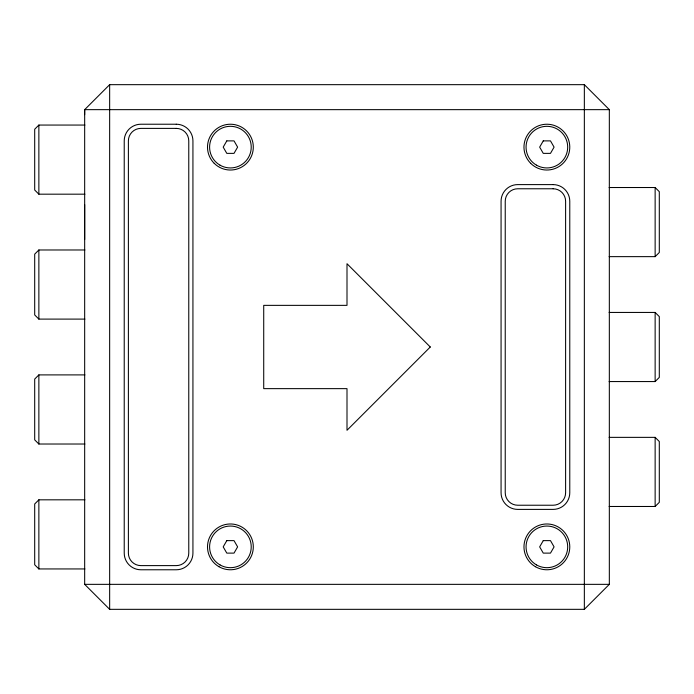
<?xml version="1.0" encoding="UTF-8"?>
<svg xmlns="http://www.w3.org/2000/svg" width="694" height="694" viewBox="0 0 694 694"><rect width="100%" height="100%" fill="white"/><g stroke="black" fill="none" stroke-linecap="round" stroke-linejoin="round"><path stroke-width="1.04" d="M84.668 239.577L84.668 204.583M84.668 114.657L84.668 109.652L109.652 84.668L584.348 84.668L609.332 109.652L609.332 584.348L584.348 609.332L109.652 609.332L84.668 584.348L84.668 109.652L609.332 109.652M84.902 125.059L38.864 125.059L34.7 129.223L34.7 190.017L38.864 194.181L84.902 194.181M84.902 249.979L38.864 249.979L34.7 254.143L34.7 314.937L38.864 319.101L84.902 319.101M84.902 374.899L38.864 374.899L34.7 379.063L34.7 439.857L38.864 444.021L84.902 444.021M84.902 499.819L38.864 499.819L34.7 503.983L34.7 564.777L38.864 568.941L84.902 568.941M609.098 256.641L655.136 256.641L659.3 252.477L659.3 191.683L655.136 187.519L609.098 187.519M609.098 381.561L655.136 381.561L659.3 377.397L659.3 316.603L655.136 312.439L609.098 312.439M609.098 506.481L655.136 506.481L659.3 502.317L659.3 441.523L655.136 437.359L609.098 437.359M84.668 584.348L609.332 584.348M655.136 187.519L655.136 256.641M655.136 312.439L655.136 381.561M655.136 437.359L655.136 506.481M584.348 84.668L584.348 609.332M109.652 84.668L109.652 609.332M38.864 125.059L38.864 194.181M38.864 249.979L38.864 319.101M38.864 374.899L38.864 444.021M38.864 499.819L38.864 568.941M226.799 140.882L223.199 147.128L226.799 153.374L234.017 153.374L237.617 147.128L234.017 140.882L226.799 140.882M226.799 540.626L223.199 546.872L226.799 553.118L234.017 553.118L237.617 546.872L234.017 540.626L226.799 540.626M543.263 140.882L539.663 147.128L543.263 153.374L550.481 153.374L554.081 147.128L550.481 140.882L543.263 140.882M543.263 540.626L539.663 546.872L543.263 553.118L550.481 553.118L554.081 546.872L550.481 540.626L543.263 540.626M430.28 347L347 430.28L347 388.64L263.72 388.64L263.72 305.36L347 305.36L347 263.72L430.28 347M176.276 124.226L140.882 124.226A16.656 16.656 0 0 0 124.226 140.882L124.226 553.118A16.656 16.656 0 0 0 140.882 569.774L176.276 569.774A16.656 16.656 0 0 0 192.932 553.118L192.932 140.882A16.656 16.656 0 0 0 176.276 124.226M176.276 128.39L140.882 128.39A12.492 12.492 0 0 0 128.39 140.882L128.39 553.118A12.492 12.492 0 0 0 140.882 565.61L176.276 565.61A12.492 12.492 0 0 0 188.768 553.118L188.768 140.882A12.492 12.492 0 0 0 176.276 128.39M553.118 184.604L517.724 184.604A16.656 16.656 0 0 0 501.068 201.26L501.068 492.74A16.656 16.656 0 0 0 517.724 509.396L553.118 509.396A16.656 16.656 0 0 0 569.774 492.74L569.774 201.26A16.656 16.656 0 0 0 553.118 184.604M553.118 188.768L517.724 188.768A12.492 12.492 0 0 0 505.232 201.26L505.232 492.74A12.492 12.492 0 0 0 517.724 505.232L553.118 505.232A12.492 12.492 0 0 0 565.61 492.74L565.61 201.26A12.492 12.492 0 0 0 553.118 188.768M219.998 165.155A20.82 20.82 0 0 0 251.228 147.128A20.82 20.82 0 0 0 219.998 129.101A20.82 20.82 0 0 0 219.998 165.155M536.462 165.155A20.82 20.82 0 0 0 567.692 147.128A20.82 20.82 0 0 0 536.462 129.101A20.82 20.82 0 0 0 536.462 165.155M219.998 564.899A20.82 20.82 0 0 0 251.228 546.872A20.82 20.82 0 0 0 219.998 528.845A20.82 20.82 0 0 0 219.998 564.899M536.462 564.899A20.82 20.82 0 0 0 567.692 546.872A20.82 20.82 0 0 0 536.462 528.845A20.82 20.82 0 0 0 536.462 564.899M535.421 566.703A22.902 22.902 0 0 0 569.774 546.872A22.902 22.902 0 0 0 535.421 527.041A22.902 22.902 0 0 0 535.421 566.703M218.957 566.703A22.902 22.902 0 0 0 253.31 546.872A22.902 22.902 0 0 0 218.957 527.041A22.902 22.902 0 0 0 218.957 566.703M530.676 163.324A22.902 22.902 0 0 0 568.993 153.053A22.902 22.902 0 0 0 540.947 125.007A22.902 22.902 0 0 0 530.676 163.324M214.212 163.324A22.902 22.902 0 0 0 252.529 153.053A22.902 22.902 0 0 0 224.483 125.007A22.902 22.902 0 0 0 214.212 163.324"/></g></svg>
